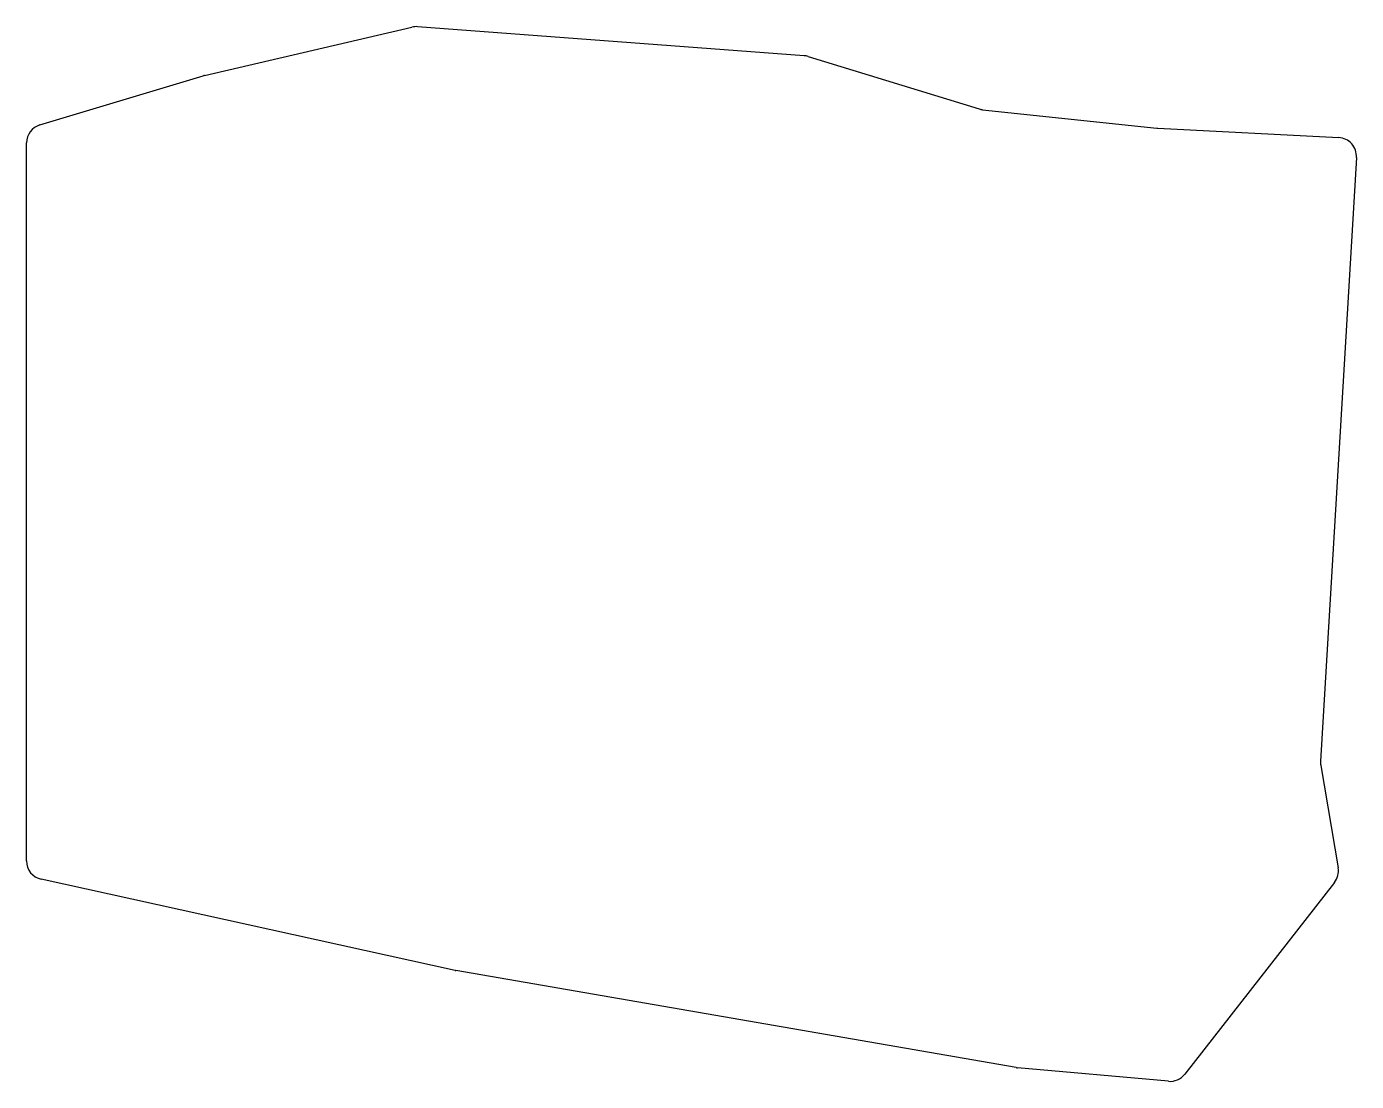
# Model space of a CAD drawing. Header units: millimetres. Extents: x -12 to 131, y -34 to 79.
import ezdxf

# ---------------------------------------------------------------- set-up
doc = ezdxf.new("R2010")
doc.units = ezdxf.units.MM

msp = doc.modelspace()

# ---------------------------------------------------------------- linework, layer by layer
for p, q in [((7.54, 74.25), (29.78, 79.44)), ((30.38, 79.49), (71.8, 76.38)), ((72.23, 76.29), (90.56, 70.67)), ((-10.1, 68.95), (7.41, 74.22)), ((90.94, 70.59), (109.61, 68.62)), ((109.72, 68.61), (129.1, 67.6)), ((-11.53, -9.92), (-11.53, 67.04)), ((130.99, 65.48), (127.14, 0.79)), ((127.17, 0.33), (129.05, -10.65)), ((34.39, -21.64), (-9.96, -11.87)), ((128.65, -12.22), (112.6, -32.77)), ((94.52, -32.06), (34.48, -21.66)), ((110.84, -33.53), (94.68, -32.08))]:
    msp.add_line(p, q)
for centre, start, end in [((30.23, 77.49), 85.7024, 103.1291), ((71.65, 74.38), 72.9283, 85.7024), ((7.99, 72.31), 103.1291, 106.7407), ((91.15, 72.58), 252.9283, 263.9872), ((-9.53, 67.04), 106.7407, 180), ((109.82, 70.61), 263.9872, 267), ((129, 65.6), 356.5941, 87), ((129.14, 0.67), 176.5941, 189.7065), ((-9.53, -9.92), 180, 257.5751), ((127.07, -10.99), 322, 9.7065), ((34.82, -19.69), 257.5751, 260.173), ((94.86, -30.09), 260.173, 264.8652), ((111.02, -31.54), 264.8652, 322)]:
    msp.add_arc(centre, 2, start, end)

doc.saveas('drawing.dxf')
